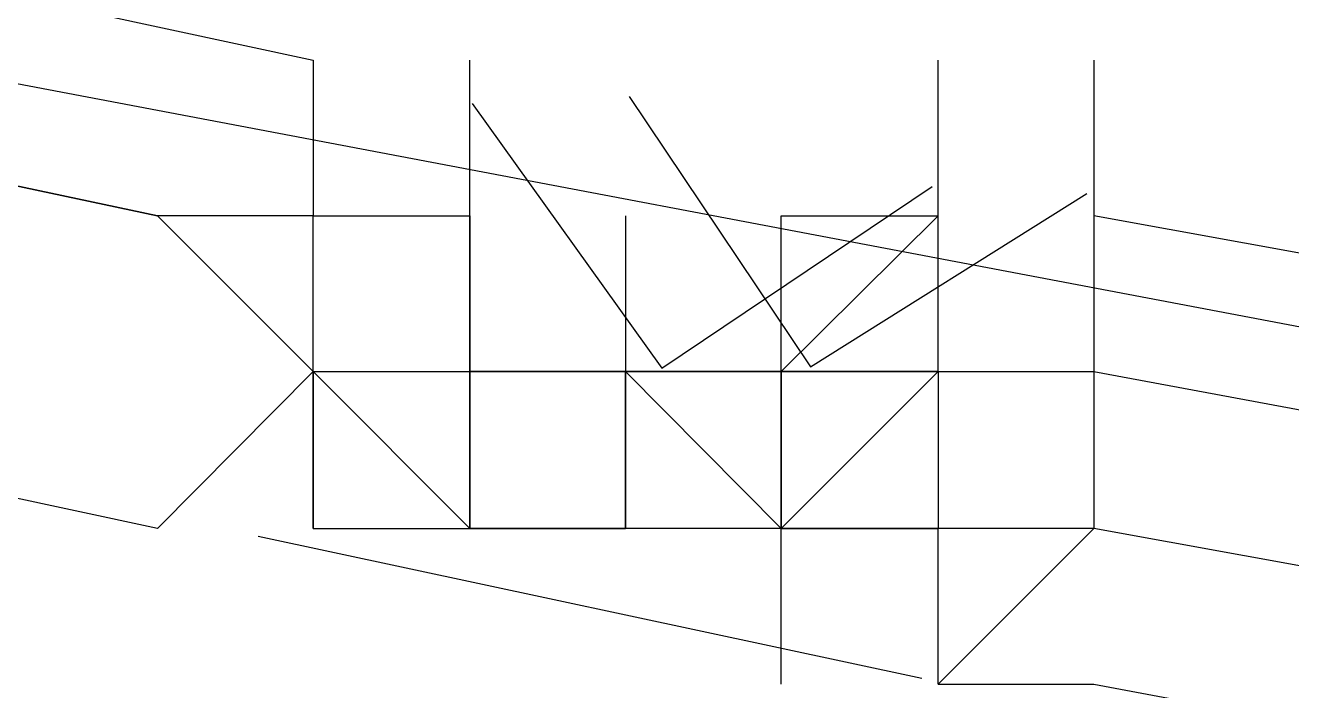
# Model space of a CAD drawing. Header units: feet. Extents: x -84 to 198, y -22 to 181.
# Drawn here: x 40.1087 to 40.2169, y 18.7105 to 18.7674 of the extents above; entities that cross this region are included whole.
import ezdxf

# ---------------------------------------------------------------- set-up
doc = ezdxf.new("R2010")
doc.units = ezdxf.units.FT
doc.layers.add('A-LINEA', color=7, linetype='CONTINUOUS')

msp = doc.modelspace()

# ---------------------------------------------------------------- linework, layer by layer
at = {"layer": 'A-LINEA'}
for p, q in [((40.1333, 18.7644), (40.1333, 18.7511)), ((40.1333, 18.7644), (40.1333, 18.7644)), ((40.1333, 18.7644), (40.1333, 18.7644)), ((40.1333, 18.7644), (40.1333, 18.7644)), ((40.1333, 18.7644), (40.1333, 18.7644)), ((40.1333, 18.7644), (40.1333, 18.7644)), ((40.1333, 18.7644), (40.1333, 18.7644)), ((40.1333, 18.7644), (40.1333, 18.7644)), ((40.1333, 18.7644), (40.1333, 18.7511)), ((40.1333, 18.7644), (40.1333, 18.7644)), ((40.1333, 18.7644), (40.1333, 18.7511)), ((40.1333, 18.7644), (40.1333, 18.7644)), ((40.1333, 18.7644), (40.1333, 18.7644)), ((40.1333, 18.7644), (40.1333, 18.7511)), ((40.1333, 18.7644), (40.1333, 18.7644)), ((40.1333, 18.7644), (40.1333, 18.7644)), ((40.1333, 18.7644), (40.1333, 18.7644)), ((40.1333, 18.7644), (40.1333, 18.7644)), ((40.1333, 18.7644), (40.1333, 18.7644)), ((40.1333, 18.7644), (40.1333, 18.7644)), ((40.1333, 18.7644), (40.1333, 18.7644)), ((40.1333, 18.7644), (40.1333, 18.7511)), ((40.1333, 18.7644), (40.1333, 18.7644)), ((40.1333, 18.7644), (40.1333, 18.7511)), ((40.1333, 18.7644), (40.1333, 18.7644)), ((40.1333, 18.7644), (40.1333, 18.7644)), ((40.1467, 18.7644), (40.1467, 18.7644)), ((40.1467, 18.7644), (40.1467, 18.7644)), ((40.1467, 18.7644), (40.1467, 18.7644)), ((40.1467, 18.7644), (40.1467, 18.7644)), ((40.1467, 18.7644), (40.1467, 18.7644)), ((40.1467, 18.7644), (40.1467, 18.7644)), ((40.1467, 18.7644), (40.1467, 18.7644)), ((40.1467, 18.7644), (40.1467, 18.7644)), ((40.1467, 18.7644), (40.1467, 18.7644)), ((40.1467, 18.7644), (40.1467, 18.7644)), ((40.1467, 18.7644), (40.1467, 18.7644)), ((40.1467, 18.7644), (40.1467, 18.7644)), ((40.1467, 18.7644), (40.1467, 18.7644)), ((40.1467, 18.7644), (40.1467, 18.7644)), ((40.1867, 18.7644), (40.1867, 18.7644)), ((40.1867, 18.7644), (40.1867, 18.7644)), ((40.1867, 18.7644), (40.1867, 18.7644)), ((40.1867, 18.7644), (40.1867, 18.7644)), ((40.1333, 18.7511), (40.1467, 18.7511)), ((40.1333, 18.7511), (40.1333, 18.7511)), ((40.1333, 18.7511), (40.1333, 18.7511)), ((40.1333, 18.7511), (40.1333, 18.7511)), ((40.1333, 18.7511), (40.1333, 18.7511)), ((40.1333, 18.7511), (40.1333, 18.7511)), ((40.1333, 18.7511), (40.1333, 18.7511)), ((40.1333, 18.7511), (40.1333, 18.7511)), ((40.1333, 18.7511), (40.1333, 18.7511)), ((40.1333, 18.7511), (40.1333, 18.7511)), ((40.1333, 18.7511), (40.1333, 18.7511)), ((40.1333, 18.7511), (40.1467, 18.7511)), ((40.1333, 18.7511), (40.1333, 18.7511)), ((40.1333, 18.7511), (40.1333, 18.7511)), ((40.1333, 18.7511), (40.1333, 18.7511)), ((40.1333, 18.7511), (40.1333, 18.7511)), ((40.1333, 18.7378), (40.1333, 18.7511)), ((40.1333, 18.7378), (40.1333, 18.7511)), ((40.1333, 18.7511), (40.1333, 18.7511)), ((40.1333, 18.7511), (40.1333, 18.7511)), ((40.1333, 18.7511), (40.1333, 18.7511)), ((40.1333, 18.7511), (40.1467, 18.7511)), ((40.1333, 18.7511), (40.1333, 18.7511)), ((40.1333, 18.7511), (40.1333, 18.7511)), ((40.1333, 18.7511), (40.1333, 18.7511)), ((40.1333, 18.7511), (40.1333, 18.7511)), ((40.1333, 18.7511), (40.1333, 18.7511)), ((40.1333, 18.7511), (40.1333, 18.7511)), ((40.1333, 18.7511), (40.1333, 18.7511)), ((40.1333, 18.7511), (40.1333, 18.7511)), ((40.1333, 18.7511), (40.1333, 18.7511)), ((40.1333, 18.7511), (40.1333, 18.7511)), ((40.1333, 18.7511), (40.1467, 18.7511)), ((40.1333, 18.7511), (40.1333, 18.7511)), ((40.1333, 18.7511), (40.1333, 18.7511)), ((40.1333, 18.7511), (40.1333, 18.7511)), ((40.1333, 18.7511), (40.1333, 18.7511)), ((40.1333, 18.7378), (40.1333, 18.7511)), ((40.1333, 18.7378), (40.1333, 18.7511)), ((40.1333, 18.7511), (40.1333, 18.7511)), ((40.1333, 18.7511), (40.1333, 18.7511)), ((40.1333, 18.7511), (40.1333, 18.7511)), ((40.1467, 18.7511), (40.1467, 18.7511)), ((40.1467, 18.7511), (40.1467, 18.7511)), ((40.1467, 18.7511), (40.1467, 18.7511)), ((40.1467, 18.7511), (40.1467, 18.7511)), ((40.1467, 18.7378), (40.1467, 18.7511)), ((40.1467, 18.7511), (40.1467, 18.7511)), ((40.1467, 18.7511), (40.1467, 18.7378)), ((40.1467, 18.7511), (40.1467, 18.7511)), ((40.1467, 18.7511), (40.1467, 18.7511)), ((40.1467, 18.7511), (40.1467, 18.7511)), ((40.1467, 18.7511), (40.1467, 18.7511)), ((40.1467, 18.7511), (40.1467, 18.7511)), ((40.1467, 18.7511), (40.1467, 18.7511)), ((40.1467, 18.7511), (40.1467, 18.7511)), ((40.1467, 18.7511), (40.1467, 18.7511)), ((40.1467, 18.7511), (40.1467, 18.7511)), ((40.1467, 18.7511), (40.1467, 18.7511)), ((40.1467, 18.7511), (40.1467, 18.7378)), ((40.1467, 18.7511), (40.1467, 18.7511)), ((40.1467, 18.7511), (40.1467, 18.7511)), ((40.1467, 18.7511), (40.1467, 18.7511)), ((40.1467, 18.7511), (40.1467, 18.7511)), ((40.1467, 18.7511), (40.1467, 18.7378)), ((40.1467, 18.7511), (40.1467, 18.7511)), ((40.1467, 18.7511), (40.1467, 18.7511)), ((40.1467, 18.7511), (40.1467, 18.7511)), ((40.1467, 18.7378), (40.1467, 18.7511)), ((40.1467, 18.7511), (40.1467, 18.7511)), ((40.1467, 18.7511), (40.1467, 18.7511)), ((40.1467, 18.7511), (40.1467, 18.7511)), ((40.1467, 18.7511), (40.1467, 18.7511)), ((40.1467, 18.7511), (40.1467, 18.7511)), ((40.1467, 18.7378), (40.1467, 18.7511)), ((40.1467, 18.7511), (40.1467, 18.7511)), ((40.1467, 18.7511), (40.1467, 18.7511)), ((40.1467, 18.7511), (40.1467, 18.7511)), ((40.1467, 18.7511), (40.1467, 18.7511)), ((40.1467, 18.7511), (40.1467, 18.7511)), ((40.1467, 18.7378), (40.1467, 18.7511)), ((40.1467, 18.7511), (40.1467, 18.7511)), ((40.1467, 18.7511), (40.1467, 18.7378)), ((40.1467, 18.7511), (40.1467, 18.7511)), ((40.1467, 18.7511), (40.1467, 18.7511)), ((40.1467, 18.7511), (40.1467, 18.7511)), ((40.1467, 18.7511), (40.1467, 18.7511)), ((40.1467, 18.7511), (40.1467, 18.7511)), ((40.1467, 18.7511), (40.1467, 18.7511)), ((40.1467, 18.7511), (40.1467, 18.7511)), ((40.1467, 18.7511), (40.1467, 18.7511)), ((40.1467, 18.7511), (40.1467, 18.7511)), ((40.1467, 18.7511), (40.1467, 18.7511)), ((40.1467, 18.7511), (40.1467, 18.7378)), ((40.1467, 18.7511), (40.1467, 18.7511)), ((40.1467, 18.7511), (40.1467, 18.7511)), ((40.1467, 18.7511), (40.1467, 18.7511)), ((40.1467, 18.7511), (40.1467, 18.7511)), ((40.1467, 18.7511), (40.1467, 18.7378)), ((40.1467, 18.7511), (40.1467, 18.7511)), ((40.1467, 18.7511), (40.1467, 18.7511)), ((40.1467, 18.7511), (40.1467, 18.7511)), ((40.1467, 18.7378), (40.1467, 18.7511)), ((40.1467, 18.7511), (40.1467, 18.7511)), ((40.1467, 18.7511), (40.1467, 18.7511)), ((40.1467, 18.7511), (40.1467, 18.7511)), ((40.1467, 18.7511), (40.1467, 18.7511)), ((40.1467, 18.7511), (40.1467, 18.7511)), ((40.1467, 18.7378), (40.1467, 18.7511)), ((40.1467, 18.7511), (40.1467, 18.7511)), ((40.16, 18.7511), (40.16, 18.7378)), ((40.16, 18.7511), (40.16, 18.7511)), ((40.16, 18.7511), (40.16, 18.7378)), ((40.16, 18.7511), (40.16, 18.7511)), ((40.1733, 18.7511), (40.1867, 18.7511)), ((40.1733, 18.7511), (40.1733, 18.7511)), ((40.1733, 18.7378), (40.1733, 18.7511)), ((40.1733, 18.7511), (40.1733, 18.7511)), ((40.1733, 18.7511), (40.1733, 18.7511)), ((40.1733, 18.7511), (40.1867, 18.7511)), ((40.1733, 18.7511), (40.1733, 18.7511)), ((40.1733, 18.7378), (40.1733, 18.7511)), ((40.1733, 18.7511), (40.1733, 18.7511)), ((40.1733, 18.7511), (40.1733, 18.7511)), ((40.1867, 18.7511), (40.1867, 18.7511)), ((40.1867, 18.7511), (40.1867, 18.7511)), ((40.1867, 18.7511), (40.1867, 18.7511)), ((40.1867, 18.7511), (40.1867, 18.7511)), ((40.1867, 18.7511), (40.1867, 18.7511)), ((40.1867, 18.7378), (40.1867, 18.7511)), ((40.1867, 18.7511), (40.1867, 18.7511)), ((40.1867, 18.7511), (40.1867, 18.7511)), ((40.1867, 18.7511), (40.1867, 18.7511)), ((40.1867, 18.7511), (40.1867, 18.7511)), ((40.1867, 18.7511), (40.1867, 18.7511)), ((40.1867, 18.7378), (40.1867, 18.7511)), ((40.2, 18.7511), (40.2, 18.7511)), ((40.2, 18.7511), (40.2, 18.7511)), ((40.2, 18.7511), (40.2, 18.7511)), ((40.2, 18.7511), (40.2, 18.7511)), ((40.2, 18.7511), (40.2, 18.7511)), ((40.2, 18.7511), (40.2, 18.7511)), ((40.2, 18.7511), (40.2, 18.7511)), ((40.2, 18.7511), (40.2, 18.7511)), ((40.2, 18.7511), (40.2, 18.7511)), ((40.2, 18.7511), (40.2, 18.7378)), ((40.2, 18.7511), (40.2, 18.7378)), ((40.2, 18.7511), (40.2, 18.7511)), ((40.2, 18.7511), (40.2, 18.7511)), ((40.2, 18.7511), (40.2, 18.7511)), ((40.2, 18.7511), (40.2, 18.7511)), ((40.2, 18.7511), (40.2, 18.7511)), ((40.2, 18.7511), (40.2, 18.7511)), ((40.2, 18.7511), (40.2, 18.7511)), ((40.2, 18.7511), (40.2, 18.7511)), ((40.2, 18.7511), (40.2, 18.7511)), ((40.2, 18.7511), (40.2, 18.7511)), ((40.2, 18.7511), (40.2, 18.7511)), ((40.2, 18.7511), (40.2, 18.7378)), ((40.2, 18.7511), (40.2, 18.7378)), ((40.2, 18.7511), (40.2, 18.7511)), ((40.2, 18.7511), (40.2, 18.7511)), ((40.1333, 18.7378), (40.1333, 18.7378)), ((40.1333, 18.7378), (40.1333, 18.7378)), ((40.1333, 18.7378), (40.1333, 18.7378)), ((40.1333, 18.7378), (40.1333, 18.7378)), ((40.1333, 18.7378), (40.1333, 18.7378)), ((40.1333, 18.7378), (40.1333, 18.7378)), ((40.1333, 18.7378), (40.1333, 18.7378)), ((40.1333, 18.7378), (40.1467, 18.7378)), ((40.1333, 18.7378), (40.1333, 18.7378)), ((40.1333, 18.7378), (40.1333, 18.7378)), ((40.1333, 18.7378), (40.1333, 18.7378)), ((40.1333, 18.7378), (40.1333, 18.7378)), ((40.1333, 18.7378), (40.1467, 18.7378)), ((40.1333, 18.7378), (40.1333, 18.7378)), ((40.1333, 18.7378), (40.1333, 18.7244)), ((40.1333, 18.7378), (40.1467, 18.7378)), ((40.1333, 18.7378), (40.1333, 18.7378)), ((40.1333, 18.7378), (40.1333, 18.7244)), ((40.1333, 18.7378), (40.1333, 18.7378)), ((40.1333, 18.7378), (40.1333, 18.7378)), ((40.1333, 18.7378), (40.1333, 18.7378)), ((40.1333, 18.7244), (40.1333, 18.7378)), ((40.1333, 18.7378), (40.1333, 18.7378)), ((40.1333, 18.7378), (40.1333, 18.7378)), ((40.1333, 18.7378), (40.1333, 18.7378)), ((40.1333, 18.7244), (40.1333, 18.7378)), ((40.1467, 18.7244), (40.1333, 18.7378)), ((40.1333, 18.7378), (40.1333, 18.7378)), ((40.1333, 18.7378), (40.1333, 18.7378)), ((40.1333, 18.7378), (40.1333, 18.7378)), ((40.1333, 18.7378), (40.1333, 18.7378)), ((40.1333, 18.7378), (40.1333, 18.7378)), ((40.1333, 18.7378), (40.1333, 18.7378)), ((40.1333, 18.7378), (40.1333, 18.7378)), ((40.1333, 18.7378), (40.1333, 18.7378)), ((40.1333, 18.7378), (40.1333, 18.7378)), ((40.1333, 18.7378), (40.1333, 18.7378)), ((40.1333, 18.7378), (40.1333, 18.7378)), ((40.1333, 18.7378), (40.1333, 18.7378)), ((40.1333, 18.7378), (40.1333, 18.7378)), ((40.1333, 18.7378), (40.1333, 18.7378)), ((40.1333, 18.7378), (40.1333, 18.7378)), ((40.1333, 18.7378), (40.1467, 18.7378)), ((40.1333, 18.7378), (40.1333, 18.7378)), ((40.1333, 18.7378), (40.1333, 18.7378)), ((40.1333, 18.7378), (40.1333, 18.7378)), ((40.1333, 18.7378), (40.1333, 18.7378)), ((40.1333, 18.7378), (40.1467, 18.7378)), ((40.1333, 18.7378), (40.1333, 18.7378)), ((40.1333, 18.7378), (40.1333, 18.7244)), ((40.1333, 18.7378), (40.1467, 18.7378)), ((40.1333, 18.7378), (40.1333, 18.7378)), ((40.1333, 18.7378), (40.1333, 18.7244)), ((40.1333, 18.7378), (40.1333, 18.7378)), ((40.1333, 18.7378), (40.1333, 18.7378)), ((40.1333, 18.7378), (40.1333, 18.7378)), ((40.1333, 18.7244), (40.1333, 18.7378)), ((40.1333, 18.7378), (40.1333, 18.7378)), ((40.1333, 18.7378), (40.1333, 18.7378)), ((40.1333, 18.7378), (40.1333, 18.7378)), ((40.1333, 18.7244), (40.1333, 18.7378)), ((40.1467, 18.7244), (40.1333, 18.7378)), ((40.1333, 18.7378), (40.1333, 18.7378)), ((40.1333, 18.7378), (40.1333, 18.7378)), ((40.1333, 18.7378), (40.1333, 18.7378)), ((40.1333, 18.7378), (40.1333, 18.7378)), ((40.1333, 18.7378), (40.1333, 18.7378)), ((40.1333, 18.7378), (40.1333, 18.7378)), ((40.1333, 18.7378), (40.1333, 18.7378)), ((40.1333, 18.7378), (40.1333, 18.7378)), ((40.1467, 18.7378), (40.1467, 18.7244)), ((40.1467, 18.7378), (40.1467, 18.7378)), ((40.1467, 18.7378), (40.16, 18.7378)), ((40.1467, 18.7378), (40.1467, 18.7378)), ((40.1467, 18.7378), (40.16, 18.7378)), ((40.1467, 18.7378), (40.1467, 18.7378)), ((40.1467, 18.7378), (40.1467, 18.7378)), ((40.1467, 18.7378), (40.1467, 18.7378)), ((40.1467, 18.7378), (40.1467, 18.7244)), ((40.1467, 18.7378), (40.1467, 18.7378)), ((40.1467, 18.7378), (40.1467, 18.7378)), ((40.1467, 18.7378), (40.1467, 18.7378)), ((40.1467, 18.7378), (40.1467, 18.7378)), ((40.1467, 18.7378), (40.1467, 18.7378)), ((40.1467, 18.7378), (40.1467, 18.7378)), ((40.1467, 18.7378), (40.1467, 18.7378)), ((40.1467, 18.7378), (40.1467, 18.7378)), ((40.1467, 18.7244), (40.1467, 18.7378)), ((40.1467, 18.7378), (40.1467, 18.7378)), ((40.1467, 18.7378), (40.1467, 18.7378)), ((40.1467, 18.7378), (40.1467, 18.7378)), ((40.1467, 18.7378), (40.1467, 18.7378)), ((40.1467, 18.7378), (40.1467, 18.7378)), ((40.1467, 18.7378), (40.1467, 18.7378)), ((40.1467, 18.7378), (40.1467, 18.7378)), ((40.1467, 18.7378), (40.1467, 18.7378)), ((40.1467, 18.7378), (40.1467, 18.7378)), ((40.1467, 18.7378), (40.1467, 18.7378)), ((40.1467, 18.7378), (40.1467, 18.7378)), ((40.1467, 18.7378), (40.1467, 18.7378)), ((40.1467, 18.7378), (40.1467, 18.7378)), ((40.1467, 18.7378), (40.1467, 18.7378)), ((40.1467, 18.7378), (40.1467, 18.7378)), ((40.1467, 18.7378), (40.1467, 18.7378)), ((40.1467, 18.7378), (40.1467, 18.7378)), ((40.1467, 18.7378), (40.1467, 18.7378)), ((40.1467, 18.7378), (40.1467, 18.7378)), ((40.1467, 18.7378), (40.1467, 18.7378)), ((40.1467, 18.7378), (40.1467, 18.7378)), ((40.1467, 18.7378), (40.1467, 18.7378)), ((40.1467, 18.7378), (40.1467, 18.7378)), ((40.1467, 18.7378), (40.1467, 18.7378)), ((40.16, 18.7378), (40.1467, 18.7378)), ((40.1467, 18.7378), (40.1467, 18.7378)), ((40.1467, 18.7378), (40.16, 18.7378)), ((40.1467, 18.7244), (40.1467, 18.7378)), ((40.1467, 18.7378), (40.16, 18.7378)), ((40.1467, 18.7378), (40.1467, 18.7244)), ((40.1467, 18.7378), (40.1467, 18.7378)), ((40.1467, 18.7378), (40.16, 18.7378)), ((40.1467, 18.7378), (40.1467, 18.7378)), ((40.1467, 18.7378), (40.16, 18.7378)), ((40.1467, 18.7378), (40.1467, 18.7378)), ((40.1467, 18.7378), (40.1467, 18.7378)), ((40.1467, 18.7378), (40.1467, 18.7378)), ((40.1467, 18.7378), (40.1467, 18.7244)), ((40.1467, 18.7378), (40.1467, 18.7378)), ((40.1467, 18.7378), (40.1467, 18.7378)), ((40.1467, 18.7378), (40.1467, 18.7378)), ((40.1467, 18.7378), (40.1467, 18.7378)), ((40.1467, 18.7378), (40.1467, 18.7378)), ((40.1467, 18.7378), (40.1467, 18.7378)), ((40.1467, 18.7378), (40.1467, 18.7378)), ((40.1467, 18.7378), (40.1467, 18.7378)), ((40.1467, 18.7244), (40.1467, 18.7378)), ((40.1467, 18.7378), (40.1467, 18.7378)), ((40.1467, 18.7378), (40.1467, 18.7378)), ((40.1467, 18.7378), (40.1467, 18.7378)), ((40.1467, 18.7378), (40.1467, 18.7378)), ((40.1467, 18.7378), (40.1467, 18.7378)), ((40.1467, 18.7378), (40.1467, 18.7378)), ((40.1467, 18.7378), (40.1467, 18.7378)), ((40.1467, 18.7378), (40.1467, 18.7378)), ((40.1467, 18.7378), (40.1467, 18.7378)), ((40.1467, 18.7378), (40.1467, 18.7378)), ((40.1467, 18.7378), (40.1467, 18.7378)), ((40.1467, 18.7378), (40.1467, 18.7378)), ((40.1467, 18.7378), (40.1467, 18.7378)), ((40.1467, 18.7378), (40.1467, 18.7378)), ((40.1467, 18.7378), (40.1467, 18.7378)), ((40.1467, 18.7378), (40.1467, 18.7378)), ((40.1467, 18.7378), (40.1467, 18.7378)), ((40.1467, 18.7378), (40.1467, 18.7378)), ((40.1467, 18.7378), (40.1467, 18.7378)), ((40.1467, 18.7378), (40.1467, 18.7378)), ((40.1467, 18.7378), (40.1467, 18.7378)), ((40.1467, 18.7378), (40.1467, 18.7378)), ((40.1467, 18.7378), (40.1467, 18.7378)), ((40.1467, 18.7378), (40.1467, 18.7378)), ((40.16, 18.7378), (40.1467, 18.7378)), ((40.1467, 18.7378), (40.1467, 18.7378)), ((40.1467, 18.7378), (40.16, 18.7378)), ((40.1467, 18.7244), (40.1467, 18.7378)), ((40.1467, 18.7378), (40.16, 18.7378)), ((40.16, 18.7378), (40.16, 18.7378)), ((40.16, 18.7378), (40.16, 18.7378)), ((40.16, 18.7378), (40.1733, 18.7244)), ((40.16, 18.7378), (40.16, 18.7378)), ((40.16, 18.7378), (40.16, 18.7378)), ((40.16, 18.7378), (40.16, 18.7378)), ((40.16, 18.7378), (40.16, 18.7378)), ((40.16, 18.7378), (40.16, 18.7378)), ((40.16, 18.7378), (40.1733, 18.7378)), ((40.16, 18.7378), (40.16, 18.7378)), ((40.16, 18.7378), (40.16, 18.7378)), ((40.16, 18.7378), (40.16, 18.7378)), ((40.16, 18.7378), (40.16, 18.7378)), ((40.16, 18.7378), (40.16, 18.7244)), ((40.16, 18.7378), (40.16, 18.7378)), ((40.16, 18.7378), (40.16, 18.7378)), ((40.16, 18.7378), (40.16, 18.7378)), ((40.16, 18.7378), (40.16, 18.7378)), ((40.16, 18.7378), (40.16, 18.7244)), ((40.16, 18.7378), (40.16, 18.7378)), ((40.16, 18.7378), (40.16, 18.7378)), ((40.16, 18.7378), (40.16, 18.7378)), ((40.16, 18.7378), (40.1733, 18.7378)), ((40.16, 18.7378), (40.16, 18.7378)), ((40.16, 18.7378), (40.16, 18.7378)), ((40.16, 18.7378), (40.16, 18.7378)), ((40.16, 18.7244), (40.16, 18.7378)), ((40.1733, 18.7378), (40.16, 18.7378)), ((40.1733, 18.7378), (40.16, 18.7378)), ((40.1733, 18.7378), (40.16, 18.7378)), ((40.1733, 18.7378), (40.16, 18.7378)), ((40.16, 18.7378), (40.16, 18.7378)), ((40.16, 18.7378), (40.16, 18.7378)), ((40.16, 18.7378), (40.16, 18.7378)), ((40.16, 18.7378), (40.16, 18.7378)), ((40.16, 18.7378), (40.16, 18.7378)), ((40.16, 18.7378), (40.16, 18.7378)), ((40.16, 18.7378), (40.16, 18.7378)), ((40.16, 18.7378), (40.16, 18.7378)), ((40.16, 18.7378), (40.16, 18.7378)), ((40.16, 18.7378), (40.16, 18.7378)), ((40.16, 18.7378), (40.16, 18.7378)), ((40.16, 18.7378), (40.16, 18.7378)), ((40.16, 18.7378), (40.16, 18.7378)), ((40.16, 18.7378), (40.16, 18.7378)), ((40.16, 18.7378), (40.16, 18.7378)), ((40.16, 18.7378), (40.16, 18.7378)), ((40.16, 18.7378), (40.16, 18.7378)), ((40.16, 18.7378), (40.16, 18.7378)), ((40.16, 18.7378), (40.16, 18.7378)), ((40.16, 18.7378), (40.16, 18.7378)), ((40.16, 18.7378), (40.16, 18.7378)), ((40.1733, 18.7378), (40.16, 18.7378)), ((40.16, 18.7378), (40.16, 18.7378)), ((40.16, 18.7378), (40.16, 18.7378)), ((40.16, 18.7378), (40.16, 18.7378)), ((40.16, 18.7378), (40.16, 18.7378)), ((40.16, 18.7378), (40.16, 18.7378)), ((40.16, 18.7244), (40.16, 18.7378)), ((40.16, 18.7378), (40.16, 18.7378)), ((40.16, 18.7378), (40.16, 18.7378)), ((40.16, 18.7378), (40.16, 18.7378)), ((40.16, 18.7378), (40.16, 18.7378)), ((40.16, 18.7378), (40.16, 18.7378)), ((40.16, 18.7378), (40.16, 18.7378)), ((40.16, 18.7378), (40.16, 18.7378)), ((40.16, 18.7378), (40.16, 18.7378)), ((40.16, 18.7378), (40.1733, 18.7244)), ((40.16, 18.7378), (40.16, 18.7378)), ((40.16, 18.7378), (40.16, 18.7378)), ((40.16, 18.7378), (40.16, 18.7378)), ((40.16, 18.7378), (40.16, 18.7378)), ((40.16, 18.7378), (40.16, 18.7378)), ((40.16, 18.7378), (40.1733, 18.7378)), ((40.16, 18.7378), (40.16, 18.7378)), ((40.16, 18.7378), (40.16, 18.7378)), ((40.16, 18.7378), (40.16, 18.7378)), ((40.16, 18.7378), (40.16, 18.7378)), ((40.16, 18.7378), (40.16, 18.7244)), ((40.16, 18.7378), (40.16, 18.7378)), ((40.16, 18.7378), (40.16, 18.7378)), ((40.16, 18.7378), (40.16, 18.7378)), ((40.16, 18.7378), (40.16, 18.7378)), ((40.16, 18.7378), (40.16, 18.7244)), ((40.16, 18.7378), (40.16, 18.7378)), ((40.16, 18.7378), (40.16, 18.7378)), ((40.16, 18.7378), (40.16, 18.7378)), ((40.16, 18.7378), (40.1733, 18.7378)), ((40.16, 18.7378), (40.16, 18.7378)), ((40.16, 18.7378), (40.16, 18.7378)), ((40.16, 18.7378), (40.16, 18.7378)), ((40.16, 18.7244), (40.16, 18.7378)), ((40.1733, 18.7378), (40.16, 18.7378)), ((40.1733, 18.7378), (40.16, 18.7378)), ((40.1733, 18.7378), (40.16, 18.7378)), ((40.1733, 18.7378), (40.16, 18.7378)), ((40.16, 18.7378), (40.16, 18.7378)), ((40.16, 18.7378), (40.16, 18.7378)), ((40.16, 18.7378), (40.16, 18.7378)), ((40.16, 18.7378), (40.16, 18.7378)), ((40.16, 18.7378), (40.16, 18.7378)), ((40.16, 18.7378), (40.16, 18.7378)), ((40.16, 18.7378), (40.16, 18.7378)), ((40.16, 18.7378), (40.16, 18.7378)), ((40.16, 18.7378), (40.16, 18.7378)), ((40.16, 18.7378), (40.16, 18.7378)), ((40.16, 18.7378), (40.16, 18.7378)), ((40.16, 18.7378), (40.16, 18.7378)), ((40.16, 18.7378), (40.16, 18.7378)), ((40.16, 18.7378), (40.16, 18.7378)), ((40.16, 18.7378), (40.16, 18.7378)), ((40.16, 18.7378), (40.16, 18.7378)), ((40.16, 18.7378), (40.16, 18.7378)), ((40.16, 18.7378), (40.16, 18.7378)), ((40.16, 18.7378), (40.16, 18.7378)), ((40.16, 18.7378), (40.16, 18.7378)), ((40.16, 18.7378), (40.16, 18.7378)), ((40.1733, 18.7378), (40.16, 18.7378)), ((40.16, 18.7378), (40.16, 18.7378)), ((40.16, 18.7378), (40.16, 18.7378)), ((40.16, 18.7378), (40.16, 18.7378)), ((40.16, 18.7378), (40.16, 18.7378)), ((40.16, 18.7378), (40.16, 18.7378)), ((40.16, 18.7244), (40.16, 18.7378)), ((40.16, 18.7378), (40.16, 18.7378)), ((40.16, 18.7378), (40.16, 18.7378)), ((40.16, 18.7378), (40.16, 18.7378)), ((40.16, 18.7378), (40.16, 18.7378)), ((40.16, 18.7378), (40.16, 18.7378)), ((40.16, 18.7378), (40.16, 18.7378)), ((40.1733, 18.7378), (40.1733, 18.7378)), ((40.1733, 18.7378), (40.1733, 18.7378)), ((40.1733, 18.7378), (40.1733, 18.7378)), ((40.1867, 18.7378), (40.1733, 18.7378)), ((40.1733, 18.7378), (40.1733, 18.7378)), ((40.1733, 18.7378), (40.1733, 18.7378)), ((40.1733, 18.7378), (40.1733, 18.7378)), ((40.1733, 18.7378), (40.1733, 18.7378)), ((40.1733, 18.7378), (40.1733, 18.7378)), ((40.1733, 18.7378), (40.1867, 18.7378)), ((40.1733, 18.7378), (40.1733, 18.7378)), ((40.1733, 18.7378), (40.1733, 18.7378)), ((40.1733, 18.7378), (40.1733, 18.7378)), ((40.1733, 18.7378), (40.1733, 18.7378)), ((40.1733, 18.7378), (40.1733, 18.7378)), ((40.1733, 18.7378), (40.1733, 18.7244)), ((40.1733, 18.7378), (40.1733, 18.7378)), ((40.1733, 18.7378), (40.1733, 18.7378)), ((40.1733, 18.7378), (40.1733, 18.7378)), ((40.1867, 18.7378), (40.1733, 18.7378)), ((40.1733, 18.7378), (40.1733, 18.7378)), ((40.1733, 18.7378), (40.1733, 18.7378)), ((40.1733, 18.7378), (40.1733, 18.7378)), ((40.1733, 18.7378), (40.1733, 18.7378)), ((40.1733, 18.7378), (40.1733, 18.7378)), ((40.1733, 18.7378), (40.1733, 18.7378)), ((40.1733, 18.7378), (40.1733, 18.7378)), ((40.1733, 18.7378), (40.1733, 18.7378)), ((40.1733, 18.7378), (40.1733, 18.7378)), ((40.1733, 18.7378), (40.1733, 18.7378)), ((40.1733, 18.7378), (40.1733, 18.7378)), ((40.1733, 18.7378), (40.1733, 18.7378)), ((40.1733, 18.7378), (40.1733, 18.7378)), ((40.1733, 18.7378), (40.1733, 18.7378)), ((40.1733, 18.7378), (40.1733, 18.7378)), ((40.1733, 18.7378), (40.1733, 18.7378)), ((40.1733, 18.7378), (40.1733, 18.7378)), ((40.1733, 18.7244), (40.1733, 18.7378)), ((40.1733, 18.7378), (40.1733, 18.7378)), ((40.1733, 18.7378), (40.1733, 18.7378)), ((40.1733, 18.7378), (40.1733, 18.7378)), ((40.1733, 18.7378), (40.1733, 18.7378)), ((40.1733, 18.7378), (40.1733, 18.7378)), ((40.1733, 18.7378), (40.1733, 18.7378)), ((40.1733, 18.7378), (40.1733, 18.7378)), ((40.1733, 18.7378), (40.1733, 18.7378)), ((40.1733, 18.7378), (40.1733, 18.7378)), ((40.1867, 18.7378), (40.1733, 18.7378)), ((40.1733, 18.7378), (40.1733, 18.7378)), ((40.1733, 18.7378), (40.1733, 18.7378)), ((40.1733, 18.7378), (40.1733, 18.7378)), ((40.1733, 18.7378), (40.1733, 18.7378)), ((40.1733, 18.7378), (40.1733, 18.7378)), ((40.1733, 18.7378), (40.1867, 18.7378)), ((40.1733, 18.7378), (40.1733, 18.7378)), ((40.1733, 18.7378), (40.1733, 18.7378)), ((40.1733, 18.7378), (40.1733, 18.7378)), ((40.1733, 18.7378), (40.1733, 18.7378)), ((40.1733, 18.7378), (40.1733, 18.7378)), ((40.1733, 18.7378), (40.1733, 18.7244)), ((40.1733, 18.7378), (40.1733, 18.7378)), ((40.1733, 18.7378), (40.1733, 18.7378)), ((40.1733, 18.7378), (40.1733, 18.7378)), ((40.1867, 18.7378), (40.1733, 18.7378)), ((40.1733, 18.7378), (40.1733, 18.7378)), ((40.1733, 18.7378), (40.1733, 18.7378)), ((40.1733, 18.7378), (40.1733, 18.7378)), ((40.1733, 18.7378), (40.1733, 18.7378)), ((40.1733, 18.7378), (40.1733, 18.7378)), ((40.1733, 18.7378), (40.1733, 18.7378)), ((40.1733, 18.7378), (40.1733, 18.7378)), ((40.1733, 18.7378), (40.1733, 18.7378)), ((40.1733, 18.7378), (40.1733, 18.7378)), ((40.1733, 18.7378), (40.1733, 18.7378)), ((40.1733, 18.7378), (40.1733, 18.7378)), ((40.1733, 18.7378), (40.1733, 18.7378)), ((40.1733, 18.7378), (40.1733, 18.7378)), ((40.1733, 18.7378), (40.1733, 18.7378)), ((40.1733, 18.7378), (40.1733, 18.7378)), ((40.1733, 18.7378), (40.1733, 18.7378)), ((40.1733, 18.7378), (40.1733, 18.7378)), ((40.1733, 18.7244), (40.1733, 18.7378)), ((40.1733, 18.7378), (40.1733, 18.7378)), ((40.1733, 18.7378), (40.1733, 18.7378)), ((40.1733, 18.7378), (40.1733, 18.7378)), ((40.1733, 18.7378), (40.1733, 18.7378)), ((40.1733, 18.7378), (40.1733, 18.7378)), ((40.1733, 18.7378), (40.1733, 18.7378)), ((40.1867, 18.7378), (40.1867, 18.7378)), ((40.1867, 18.7378), (40.1867, 18.7378)), ((40.1867, 18.7378), (40.1867, 18.7378)), ((40.1867, 18.7378), (40.1867, 18.7378)), ((40.1867, 18.7378), (40.1867, 18.7244)), ((40.1867, 18.7378), (40.1867, 18.7378)), ((40.1867, 18.7378), (40.1867, 18.7378)), ((40.1867, 18.7378), (40.1867, 18.7378)), ((40.1867, 18.7378), (40.1867, 18.7378)), ((40.1867, 18.7378), (40.1867, 18.7378)), ((40.1867, 18.7378), (40.1867, 18.7378)), ((40.1867, 18.7378), (40.1867, 18.7378)), ((40.1867, 18.7378), (40.1867, 18.7378)), ((40.1867, 18.7378), (40.1867, 18.7244)), ((40.1867, 18.7378), (40.1867, 18.7378)), ((40.1867, 18.7378), (40.1867, 18.7378)), ((40.1867, 18.7378), (40.1867, 18.7378)), ((40.1867, 18.7378), (40.1867, 18.7378)), ((40.1867, 18.7378), (40.1867, 18.7378)), ((40.1867, 18.7378), (40.1867, 18.7378)), ((40.1867, 18.7378), (40.1867, 18.7378)), ((40.1867, 18.7378), (40.1867, 18.7378)), ((40.1867, 18.7378), (40.1867, 18.7378)), ((40.1867, 18.7378), (40.2, 18.7378)), ((40.1867, 18.7378), (40.1867, 18.7378)), ((40.1867, 18.7378), (40.1867, 18.7378)), ((40.1867, 18.7378), (40.1867, 18.7378)), ((40.1867, 18.7378), (40.1867, 18.7378)), ((40.1867, 18.7378), (40.1867, 18.7378)), ((40.1867, 18.7378), (40.1867, 18.7378)), ((40.1867, 18.7378), (40.1867, 18.7378)), ((40.1867, 18.7378), (40.1867, 18.7378)), ((40.1867, 18.7378), (40.1867, 18.7378)), ((40.1867, 18.7378), (40.1867, 18.7378)), ((40.1867, 18.7378), (40.1867, 18.7378)), ((40.1867, 18.7378), (40.1867, 18.7378)), ((40.1867, 18.7378), (40.1867, 18.7378)), ((40.1867, 18.7378), (40.1867, 18.7244)), ((40.1867, 18.7378), (40.1867, 18.7378)), ((40.1867, 18.7378), (40.1867, 18.7378)), ((40.1867, 18.7378), (40.1867, 18.7378)), ((40.1867, 18.7378), (40.1867, 18.7378)), ((40.1867, 18.7378), (40.1867, 18.7378)), ((40.1867, 18.7378), (40.1867, 18.7378)), ((40.1867, 18.7378), (40.1867, 18.7378)), ((40.1867, 18.7378), (40.1867, 18.7378)), ((40.1867, 18.7378), (40.1867, 18.7244)), ((40.1867, 18.7378), (40.1867, 18.7378)), ((40.1867, 18.7378), (40.1867, 18.7378)), ((40.1867, 18.7378), (40.1867, 18.7378)), ((40.1867, 18.7378), (40.1867, 18.7378)), ((40.1867, 18.7378), (40.1867, 18.7378)), ((40.1867, 18.7378), (40.1867, 18.7378)), ((40.1867, 18.7378), (40.1867, 18.7378)), ((40.1867, 18.7378), (40.1867, 18.7378)), ((40.1867, 18.7378), (40.1867, 18.7378)), ((40.1867, 18.7378), (40.2, 18.7378)), ((40.1867, 18.7378), (40.1867, 18.7378)), ((40.1867, 18.7378), (40.1867, 18.7378)), ((40.1867, 18.7378), (40.1867, 18.7378)), ((40.1867, 18.7378), (40.1867, 18.7378)), ((40.1867, 18.7378), (40.1867, 18.7378)), ((40.1867, 18.7378), (40.1867, 18.7378)), ((40.1867, 18.7378), (40.1867, 18.7378)), ((40.1867, 18.7378), (40.1867, 18.7378)), ((40.1867, 18.7378), (40.1867, 18.7378)), ((40.2, 18.7378), (40.2, 18.7378)), ((40.2, 18.7378), (40.2, 18.7378)), ((40.2, 18.7378), (40.2, 18.7378)), ((40.2, 18.7378), (40.2, 18.7378)), ((40.2, 18.7378), (40.2, 18.7378)), ((40.2, 18.7378), (40.2, 18.7378)), ((40.2, 18.7378), (40.2, 18.7378)), ((40.2, 18.7378), (40.2, 18.7378)), ((40.2, 18.7378), (40.2, 18.7378)), ((40.2, 18.7378), (40.2, 18.7378)), ((40.2, 18.7378), (40.2, 18.7378)), ((40.2, 18.7378), (40.2, 18.7378)), ((40.2, 18.7378), (40.2, 18.7378)), ((40.2, 18.7378), (40.2, 18.7378)), ((40.2, 18.7378), (40.2, 18.7378)), ((40.2, 18.7378), (40.2, 18.7378)), ((40.2, 18.7378), (40.2, 18.7378)), ((40.2, 18.7378), (40.2, 18.7378)), ((40.2, 18.7378), (40.2, 18.7378)), ((40.2, 18.7378), (40.2, 18.7378)), ((40.12, 18.7244), (40.12, 18.7244)), ((40.12, 18.7244), (40.12, 18.7244)), ((40.1853, 18.7116), (40.1286, 18.7237)), ((40.1853, 18.7116), (40.1286, 18.7237)), ((40.1333, 18.7244), (40.1333, 18.7244)), ((40.1333, 18.7244), (40.1333, 18.7244)), ((40.1333, 18.7244), (40.1333, 18.7244)), ((40.1333, 18.7244), (40.1333, 18.7244)), ((40.1333, 18.7244), (40.1333, 18.7244)), ((40.1333, 18.7244), (40.1333, 18.7244)), ((40.1333, 18.7244), (40.1333, 18.7244)), ((40.1333, 18.7244), (40.1333, 18.7244)), ((40.1333, 18.7244), (40.1467, 18.7244)), ((40.1333, 18.7244), (40.1333, 18.7244)), ((40.1333, 18.7244), (40.1333, 18.7244)), ((40.1333, 18.7244), (40.1333, 18.7244)), ((40.1333, 18.7244), (40.1333, 18.7244)), ((40.1333, 18.7244), (40.1333, 18.7244)), ((40.1333, 18.7244), (40.1333, 18.7244)), ((40.1333, 18.7244), (40.1333, 18.7244)), ((40.1333, 18.7244), (40.1333, 18.7244)), ((40.1333, 18.7244), (40.1467, 18.7244)), ((40.1333, 18.7244), (40.1333, 18.7244)), ((40.1333, 18.7244), (40.1333, 18.7244)), ((40.1333, 18.7244), (40.1333, 18.7244)), ((40.1333, 18.7244), (40.1333, 18.7244)), ((40.1333, 18.7244), (40.1333, 18.7244)), ((40.1333, 18.7244), (40.1333, 18.7244)), ((40.1333, 18.7244), (40.1333, 18.7244)), ((40.1333, 18.7244), (40.1333, 18.7244)), ((40.1333, 18.7244), (40.1467, 18.7244)), ((40.1333, 18.7244), (40.1333, 18.7244)), ((40.1333, 18.7244), (40.1333, 18.7244)), ((40.1333, 18.7244), (40.1333, 18.7244)), ((40.1333, 18.7244), (40.1333, 18.7244)), ((40.1333, 18.7244), (40.1333, 18.7244)), ((40.1333, 18.7244), (40.1333, 18.7244)), ((40.1333, 18.7244), (40.1333, 18.7244)), ((40.1333, 18.7244), (40.1333, 18.7244)), ((40.1333, 18.7244), (40.1467, 18.7244)), ((40.1467, 18.7244), (40.1467, 18.7244)), ((40.1467, 18.7244), (40.1467, 18.7244)), ((40.1467, 18.7244), (40.1467, 18.7244)), ((40.1467, 18.7244), (40.1467, 18.7244)), ((40.1467, 18.7244), (40.1467, 18.7244)), ((40.1467, 18.7244), (40.16, 18.7244)), ((40.1467, 18.7244), (40.1467, 18.7244)), ((40.1467, 18.7244), (40.16, 18.7244)), ((40.1467, 18.7244), (40.1467, 18.7244)), ((40.1467, 18.7244), (40.1467, 18.7244)), ((40.1467, 18.7244), (40.1467, 18.7244)), ((40.1467, 18.7244), (40.1467, 18.7244)), ((40.1467, 18.7244), (40.1467, 18.7244)), ((40.1467, 18.7244), (40.1467, 18.7244)), ((40.1467, 18.7244), (40.1467, 18.7244)), ((40.1467, 18.7244), (40.1467, 18.7244)), ((40.1467, 18.7244), (40.1467, 18.7244)), ((40.16, 18.7244), (40.1467, 18.7244)), ((40.1467, 18.7244), (40.1467, 18.7244)), ((40.1467, 18.7244), (40.1467, 18.7244)), ((40.16, 18.7244), (40.1467, 18.7244)), ((40.1467, 18.7244), (40.1467, 18.7244)), ((40.1467, 18.7244), (40.1467, 18.7244)), ((40.1467, 18.7244), (40.1467, 18.7244)), ((40.16, 18.7244), (40.1467, 18.7244)), ((40.1467, 18.7244), (40.1467, 18.7244)), ((40.1467, 18.7244), (40.1467, 18.7244)), ((40.1467, 18.7244), (40.1467, 18.7244)), ((40.1467, 18.7244), (40.1467, 18.7244)), ((40.1467, 18.7244), (40.1467, 18.7244)), ((40.1467, 18.7244), (40.1467, 18.7244)), ((40.1467, 18.7244), (40.1467, 18.7244)), ((40.1467, 18.7244), (40.1467, 18.7244)), ((40.1467, 18.7244), (40.1467, 18.7244)), ((40.1467, 18.7244), (40.1467, 18.7244)), ((40.1467, 18.7244), (40.1467, 18.7244)), ((40.1467, 18.7244), (40.1467, 18.7244)), ((40.1467, 18.7244), (40.1467, 18.7244)), ((40.1467, 18.7244), (40.1467, 18.7244)), ((40.1467, 18.7244), (40.1467, 18.7244)), ((40.1467, 18.7244), (40.1467, 18.7244)), ((40.1467, 18.7244), (40.1467, 18.7244)), ((40.1467, 18.7244), (40.1467, 18.7244)), ((40.1467, 18.7244), (40.1467, 18.7244)), ((40.1467, 18.7244), (40.1467, 18.7244)), ((40.1467, 18.7244), (40.1467, 18.7244)), ((40.1467, 18.7244), (40.1467, 18.7244)), ((40.1467, 18.7244), (40.16, 18.7244)), ((40.1467, 18.7244), (40.1467, 18.7244)), ((40.1467, 18.7244), (40.16, 18.7244)), ((40.1467, 18.7244), (40.1467, 18.7244)), ((40.1467, 18.7244), (40.1467, 18.7244)), ((40.1467, 18.7244), (40.1467, 18.7244)), ((40.1467, 18.7244), (40.1467, 18.7244)), ((40.1467, 18.7244), (40.1467, 18.7244)), ((40.1467, 18.7244), (40.1467, 18.7244)), ((40.1467, 18.7244), (40.1467, 18.7244)), ((40.1467, 18.7244), (40.1467, 18.7244)), ((40.1467, 18.7244), (40.1467, 18.7244)), ((40.16, 18.7244), (40.1467, 18.7244)), ((40.1467, 18.7244), (40.1467, 18.7244)), ((40.1467, 18.7244), (40.1467, 18.7244)), ((40.16, 18.7244), (40.1467, 18.7244)), ((40.1467, 18.7244), (40.1467, 18.7244)), ((40.1467, 18.7244), (40.1467, 18.7244)), ((40.1467, 18.7244), (40.1467, 18.7244)), ((40.16, 18.7244), (40.1467, 18.7244)), ((40.1467, 18.7244), (40.1467, 18.7244)), ((40.1467, 18.7244), (40.1467, 18.7244)), ((40.1467, 18.7244), (40.1467, 18.7244)), ((40.1467, 18.7244), (40.1467, 18.7244)), ((40.1467, 18.7244), (40.1467, 18.7244)), ((40.1467, 18.7244), (40.1467, 18.7244)), ((40.1467, 18.7244), (40.1467, 18.7244)), ((40.1467, 18.7244), (40.1467, 18.7244)), ((40.1467, 18.7244), (40.1467, 18.7244)), ((40.1467, 18.7244), (40.1467, 18.7244)), ((40.1467, 18.7244), (40.1467, 18.7244)), ((40.1467, 18.7244), (40.1467, 18.7244)), ((40.1467, 18.7244), (40.1467, 18.7244)), ((40.1467, 18.7244), (40.1467, 18.7244)), ((40.1467, 18.7244), (40.1467, 18.7244)), ((40.1467, 18.7244), (40.1467, 18.7244)), ((40.1467, 18.7244), (40.1467, 18.7244)), ((40.16, 18.7244), (40.16, 18.7244)), ((40.16, 18.7244), (40.16, 18.7244)), ((40.16, 18.7244), (40.16, 18.7244)), ((40.16, 18.7244), (40.16, 18.7244)), ((40.16, 18.7244), (40.16, 18.7244)), ((40.16, 18.7244), (40.16, 18.7244)), ((40.16, 18.7244), (40.16, 18.7244)), ((40.16, 18.7244), (40.16, 18.7244)), ((40.16, 18.7244), (40.16, 18.7244)), ((40.16, 18.7244), (40.16, 18.7244)), ((40.16, 18.7244), (40.16, 18.7244)), ((40.16, 18.7244), (40.16, 18.7244)), ((40.16, 18.7244), (40.16, 18.7244)), ((40.16, 18.7244), (40.16, 18.7244)), ((40.16, 18.7244), (40.16, 18.7244)), ((40.16, 18.7244), (40.16, 18.7244)), ((40.16, 18.7244), (40.16, 18.7244)), ((40.16, 18.7244), (40.16, 18.7244)), ((40.16, 18.7244), (40.16, 18.7244)), ((40.1733, 18.7244), (40.16, 18.7244)), ((40.16, 18.7244), (40.16, 18.7244)), ((40.16, 18.7244), (40.16, 18.7244)), ((40.16, 18.7244), (40.16, 18.7244)), ((40.16, 18.7244), (40.16, 18.7244)), ((40.16, 18.7244), (40.16, 18.7244)), ((40.16, 18.7244), (40.16, 18.7244)), ((40.16, 18.7244), (40.16, 18.7244)), ((40.1733, 18.7244), (40.16, 18.7244)), ((40.1733, 18.7244), (40.16, 18.7244)), ((40.16, 18.7244), (40.16, 18.7244)), ((40.1733, 18.7244), (40.16, 18.7244)), ((40.1733, 18.7244), (40.16, 18.7244)), ((40.16, 18.7244), (40.16, 18.7244)), ((40.16, 18.7244), (40.16, 18.7244)), ((40.16, 18.7244), (40.16, 18.7244)), ((40.16, 18.7244), (40.16, 18.7244)), ((40.16, 18.7244), (40.16, 18.7244)), ((40.16, 18.7244), (40.16, 18.7244)), ((40.16, 18.7244), (40.16, 18.7244)), ((40.16, 18.7244), (40.16, 18.7244)), ((40.16, 18.7244), (40.16, 18.7244)), ((40.16, 18.7244), (40.16, 18.7244)), ((40.16, 18.7244), (40.16, 18.7244)), ((40.16, 18.7244), (40.16, 18.7244)), ((40.16, 18.7244), (40.16, 18.7244)), ((40.16, 18.7244), (40.16, 18.7244)), ((40.16, 18.7244), (40.16, 18.7244)), ((40.16, 18.7244), (40.16, 18.7244)), ((40.16, 18.7244), (40.16, 18.7244)), ((40.16, 18.7244), (40.16, 18.7244)), ((40.16, 18.7244), (40.16, 18.7244)), ((40.16, 18.7244), (40.16, 18.7244)), ((40.16, 18.7244), (40.16, 18.7244)), ((40.1733, 18.7244), (40.16, 18.7244)), ((40.16, 18.7244), (40.16, 18.7244)), ((40.16, 18.7244), (40.16, 18.7244)), ((40.16, 18.7244), (40.16, 18.7244)), ((40.16, 18.7244), (40.16, 18.7244)), ((40.16, 18.7244), (40.16, 18.7244)), ((40.16, 18.7244), (40.16, 18.7244)), ((40.16, 18.7244), (40.16, 18.7244)), ((40.1733, 18.7244), (40.16, 18.7244)), ((40.1733, 18.7244), (40.16, 18.7244)), ((40.16, 18.7244), (40.16, 18.7244)), ((40.1733, 18.7244), (40.16, 18.7244)), ((40.1733, 18.7244), (40.16, 18.7244)), ((40.16, 18.7244), (40.16, 18.7244)), ((40.16, 18.7244), (40.16, 18.7244)), ((40.1733, 18.7244), (40.1733, 18.7244)), ((40.1733, 18.7244), (40.1733, 18.7244)), ((40.1733, 18.7244), (40.1733, 18.7244)), ((40.1733, 18.7244), (40.1733, 18.7244)), ((40.1733, 18.7244), (40.1733, 18.7244)), ((40.1733, 18.7244), (40.1733, 18.7244)), ((40.1733, 18.7244), (40.1733, 18.7244)), ((40.1733, 18.7244), (40.1733, 18.7244)), ((40.1733, 18.7244), (40.1733, 18.7244)), ((40.1733, 18.7244), (40.1733, 18.7244)), ((40.1733, 18.7244), (40.1733, 18.7244)), ((40.1733, 18.7244), (40.1733, 18.7244)), ((40.1733, 18.7244), (40.1733, 18.7244)), ((40.1733, 18.7244), (40.1733, 18.7244)), ((40.1733, 18.7244), (40.1733, 18.7244)), ((40.1733, 18.7244), (40.1733, 18.7244)), ((40.1733, 18.7244), (40.1733, 18.7244)), ((40.1733, 18.7244), (40.1733, 18.7244)), ((40.1733, 18.7244), (40.1733, 18.7244)), ((40.1733, 18.7244), (40.1733, 18.7244)), ((40.1733, 18.7244), (40.1733, 18.7244)), ((40.1733, 18.7244), (40.1733, 18.7244)), ((40.1733, 18.7244), (40.1733, 18.7244)), ((40.1733, 18.7244), (40.1733, 18.7244)), ((40.1733, 18.7244), (40.1733, 18.7244)), ((40.1733, 18.7111), (40.1733, 18.7244)), ((40.1733, 18.7244), (40.1733, 18.7244)), ((40.1733, 18.7244), (40.1733, 18.7244)), ((40.1733, 18.7244), (40.1733, 18.7244)), ((40.1733, 18.7244), (40.1733, 18.7244)), ((40.1733, 18.7244), (40.1733, 18.7244)), ((40.1733, 18.7244), (40.1733, 18.7244)), ((40.1733, 18.7244), (40.1733, 18.7244)), ((40.1733, 18.7244), (40.1733, 18.7244)), ((40.1733, 18.7244), (40.1733, 18.7244)), ((40.1733, 18.7244), (40.1733, 18.7244)), ((40.1733, 18.7244), (40.1733, 18.7244)), ((40.1733, 18.7244), (40.1733, 18.7244)), ((40.1733, 18.7244), (40.1733, 18.7244)), ((40.1733, 18.7244), (40.1733, 18.7244)), ((40.1733, 18.7244), (40.1733, 18.7244)), ((40.1733, 18.7244), (40.1733, 18.7244)), ((40.1733, 18.7244), (40.1733, 18.7244)), ((40.1733, 18.7244), (40.1733, 18.7244)), ((40.1733, 18.7244), (40.1733, 18.7244)), ((40.1733, 18.7244), (40.1867, 18.7244)), ((40.1733, 18.7244), (40.1733, 18.7244)), ((40.1733, 18.7244), (40.1733, 18.7244)), ((40.1733, 18.7244), (40.1733, 18.7244)), ((40.1733, 18.7244), (40.1733, 18.7244)), ((40.1733, 18.7244), (40.1733, 18.7244)), ((40.1733, 18.7244), (40.1733, 18.7244)), ((40.1733, 18.7244), (40.1733, 18.7244)), ((40.1733, 18.7244), (40.1733, 18.7244)), ((40.1733, 18.7244), (40.1733, 18.7244)), ((40.1733, 18.7244), (40.1733, 18.7244)), ((40.1733, 18.7244), (40.1733, 18.7244)), ((40.1733, 18.7244), (40.1733, 18.7244)), ((40.1733, 18.7244), (40.1733, 18.7244)), ((40.1733, 18.7244), (40.1733, 18.7244)), ((40.1733, 18.7244), (40.1733, 18.7244)), ((40.1733, 18.7244), (40.1733, 18.7244)), ((40.1733, 18.7244), (40.1733, 18.7244)), ((40.1733, 18.7244), (40.1733, 18.7244)), ((40.1733, 18.7244), (40.1733, 18.7244)), ((40.1733, 18.7244), (40.1733, 18.7244)), ((40.1733, 18.7244), (40.1733, 18.7244)), ((40.1733, 18.7244), (40.1733, 18.7244)), ((40.1733, 18.7244), (40.1733, 18.7244)), ((40.1733, 18.7244), (40.1733, 18.7244)), ((40.1733, 18.7244), (40.1733, 18.7244)), ((40.1733, 18.7244), (40.1733, 18.7244)), ((40.1733, 18.7244), (40.1733, 18.7244)), ((40.1733, 18.7244), (40.1733, 18.7244)), ((40.1733, 18.7244), (40.1733, 18.7244)), ((40.1733, 18.7244), (40.1733, 18.7244)), ((40.1733, 18.7244), (40.1733, 18.7244)), ((40.1733, 18.7244), (40.1733, 18.7244)), ((40.1733, 18.7244), (40.1733, 18.7244)), ((40.1733, 18.7244), (40.1733, 18.7244)), ((40.1733, 18.7244), (40.1733, 18.7244)), ((40.1733, 18.7244), (40.1733, 18.7244)), ((40.1733, 18.7244), (40.1733, 18.7244)), ((40.1733, 18.7244), (40.1733, 18.7244)), ((40.1733, 18.7111), (40.1733, 18.7244)), ((40.1733, 18.7244), (40.1733, 18.7244)), ((40.1733, 18.7244), (40.1733, 18.7244)), ((40.1733, 18.7244), (40.1733, 18.7244)), ((40.1733, 18.7244), (40.1733, 18.7244)), ((40.1733, 18.7244), (40.1733, 18.7244)), ((40.1733, 18.7244), (40.1733, 18.7244)), ((40.1733, 18.7244), (40.1733, 18.7244)), ((40.1733, 18.7244), (40.1733, 18.7244)), ((40.1733, 18.7244), (40.1733, 18.7244)), ((40.1733, 18.7244), (40.1733, 18.7244)), ((40.1733, 18.7244), (40.1733, 18.7244)), ((40.1733, 18.7244), (40.1733, 18.7244)), ((40.1733, 18.7244), (40.1733, 18.7244)), ((40.1733, 18.7244), (40.1733, 18.7244)), ((40.1733, 18.7244), (40.1733, 18.7244)), ((40.1733, 18.7244), (40.1733, 18.7244)), ((40.1733, 18.7244), (40.1733, 18.7244)), ((40.1733, 18.7244), (40.1733, 18.7244)), ((40.1733, 18.7244), (40.1733, 18.7244)), ((40.1733, 18.7244), (40.1867, 18.7244)), ((40.1733, 18.7244), (40.1733, 18.7244)), ((40.1733, 18.7244), (40.1733, 18.7244)), ((40.1733, 18.7244), (40.1733, 18.7244)), ((40.1733, 18.7244), (40.1733, 18.7244)), ((40.1733, 18.7244), (40.1733, 18.7244)), ((40.1733, 18.7244), (40.1733, 18.7244)), ((40.1733, 18.7244), (40.1733, 18.7244)), ((40.1733, 18.7244), (40.1733, 18.7244)), ((40.1733, 18.7244), (40.1733, 18.7244)), ((40.1733, 18.7244), (40.1733, 18.7244)), ((40.1733, 18.7244), (40.1733, 18.7244)), ((40.1733, 18.7244), (40.1733, 18.7244)), ((40.1733, 18.7244), (40.1733, 18.7244)), ((40.1867, 18.7244), (40.1867, 18.7244)), ((40.2, 18.7244), (40.1867, 18.7244)), ((40.1867, 18.7244), (40.1867, 18.7244)), ((40.1867, 18.7244), (40.1867, 18.7244)), ((40.1867, 18.7244), (40.1867, 18.7244)), ((40.1867, 18.7244), (40.1867, 18.7244)), ((40.1867, 18.7244), (40.1867, 18.7244)), ((40.1867, 18.7244), (40.1867, 18.7244)), ((40.1867, 18.7244), (40.1867, 18.7244)), ((40.1867, 18.7244), (40.1867, 18.7244)), ((40.1867, 18.7244), (40.1867, 18.7244)), ((40.1867, 18.7244), (40.1867, 18.7244)), ((40.1867, 18.7244), (40.1867, 18.7244)), ((40.1867, 18.7244), (40.1867, 18.7244)), ((40.1867, 18.7244), (40.1867, 18.7244)), ((40.1867, 18.7244), (40.1867, 18.7244)), ((40.1867, 18.7244), (40.1867, 18.7244)), ((40.1867, 18.7244), (40.1867, 18.7244)), ((40.1867, 18.7244), (40.1867, 18.7244)), ((40.1867, 18.7244), (40.1867, 18.7244)), ((40.1867, 18.7244), (40.1867, 18.7244)), ((40.1867, 18.7244), (40.1867, 18.7244)), ((40.1867, 18.7111), (40.1867, 18.7244)), ((40.1867, 18.7244), (40.1867, 18.7244)), ((40.1867, 18.7244), (40.1867, 18.7244)), ((40.1867, 18.7244), (40.1867, 18.7244)), ((40.1867, 18.7244), (40.1867, 18.7244)), ((40.1867, 18.7244), (40.1867, 18.7244)), ((40.1867, 18.7244), (40.1867, 18.7244)), ((40.1867, 18.7244), (40.1867, 18.7244)), ((40.1867, 18.7244), (40.1867, 18.7244)), ((40.1867, 18.7244), (40.1867, 18.7244)), ((40.2, 18.7244), (40.1867, 18.7244)), ((40.1867, 18.7244), (40.1867, 18.7244)), ((40.1867, 18.7244), (40.1867, 18.7244)), ((40.1867, 18.7244), (40.1867, 18.7244)), ((40.1867, 18.7244), (40.1867, 18.7244)), ((40.1867, 18.7244), (40.1867, 18.7244)), ((40.1867, 18.7244), (40.1867, 18.7244)), ((40.1867, 18.7244), (40.1867, 18.7244)), ((40.1867, 18.7244), (40.1867, 18.7244)), ((40.1867, 18.7244), (40.1867, 18.7244)), ((40.1867, 18.7244), (40.1867, 18.7244)), ((40.1867, 18.7244), (40.1867, 18.7244)), ((40.1867, 18.7244), (40.1867, 18.7244)), ((40.1867, 18.7244), (40.1867, 18.7244)), ((40.1867, 18.7244), (40.1867, 18.7244)), ((40.1867, 18.7244), (40.1867, 18.7244)), ((40.1867, 18.7244), (40.1867, 18.7244)), ((40.1867, 18.7244), (40.1867, 18.7244)), ((40.1867, 18.7244), (40.1867, 18.7244)), ((40.1867, 18.7244), (40.1867, 18.7244)), ((40.1867, 18.7244), (40.1867, 18.7244)), ((40.1867, 18.7111), (40.1867, 18.7244)), ((40.1867, 18.7244), (40.1867, 18.7244)), ((40.1867, 18.7244), (40.1867, 18.7244)), ((40.1867, 18.7244), (40.1867, 18.7244)), ((40.1867, 18.7244), (40.1867, 18.7244)), ((40.1867, 18.7244), (40.1867, 18.7244)), ((40.1867, 18.7244), (40.1867, 18.7244)), ((40.1867, 18.7244), (40.1867, 18.7244)), ((40.1867, 18.7244), (40.1867, 18.7244)), ((40.2, 18.7244), (40.2, 18.7244)), ((40.2, 18.7244), (40.2, 18.7244)), ((40.2, 18.7244), (40.2, 18.7244)), ((40.2, 18.7244), (40.2, 18.7244)), ((40.2, 18.7244), (40.2, 18.7244)), ((40.2, 18.7244), (40.2, 18.7244)), ((40.1733, 18.7111), (40.1733, 18.7111)), ((40.1733, 18.7111), (40.1733, 18.7111)), ((40.1733, 18.7111), (40.1733, 18.7111)), ((40.1733, 18.7111), (40.1733, 18.7111)), ((40.1867, 18.7111), (40.1867, 18.7111)), ((40.1867, 18.7111), (40.1867, 18.7111)), ((40.1867, 18.7111), (40.1867, 18.7111)), ((40.1867, 18.7111), (40.1867, 18.7111)), ((40.1867, 18.7111), (40.1867, 18.7111)), ((40.1867, 18.7111), (40.1867, 18.7111)), ((40.1867, 18.7111), (40.1867, 18.7111)), ((40.1867, 18.7111), (40.1867, 18.7111)), ((40.1867, 18.7111), (40.1867, 18.7111)), ((40.1867, 18.7111), (40.1867, 18.7111)), ((40.1867, 18.7111), (40.1867, 18.7111)), ((40.1867, 18.7111), (40.1867, 18.7111)), ((40.1867, 18.7111), (40.1867, 18.7111)), ((40.1867, 18.7111), (40.1867, 18.7111)), ((40.1867, 18.7111), (40.1867, 18.7111)), ((40.1867, 18.7111), (40.1867, 18.7111)), ((40.1867, 18.7111), (40.1867, 18.7111)), ((40.1867, 18.7111), (40.1867, 18.7111)), ((40.1867, 18.7111), (40.1867, 18.7111)), ((40.1867, 18.7111), (40.1867, 18.7111)), ((40.2, 18.7111), (40.2, 18.7111)), ((40.2, 18.7111), (40.2, 18.7111))]:
    msp.add_line(p, q, dxfattribs=at)
for points in [[(26.7067, 23.3511), (28.04, 21.6178), (31.0267, 20.8311), (34.0133, 20.0978), (37.0133, 19.4044), (40.0267, 18.7778), (43.0533, 18.2044), (46.0933, 17.6844), (49.1467, 17.2178), (52.2, 16.8044), (55.2533, 16.4444), (58.32, 16.1511), (60.4, 16.0178), (62.48, 15.9511), (64.5467, 15.9244), (66.6267, 15.9511), (68.7067, 16.0178), (70.7867, 16.1511), (72.8533, 16.3244), (74.92, 16.5511), (76.9867, 16.8178), (79.04, 17.1511), (81.08, 17.5244), (83.12, 17.9378)], [(26.7067, 23.3511), (28.04, 21.6178), (31.0267, 20.8311), (34.0133, 20.0978), (37.0133, 19.4044), (40.0267, 18.7778), (43.0533, 18.2044), (46.0933, 17.6844), (49.1467, 17.2178), (52.2, 16.8044), (55.2533, 16.4444), (58.32, 16.1511), (60.4, 16.0178), (62.48, 15.9511), (64.5467, 15.9244), (66.6267, 15.9511), (68.7067, 16.0178), (70.7867, 16.1511), (72.8533, 16.3244), (74.92, 16.5511), (76.9867, 16.8178), (79.04, 17.1511), (81.08, 17.5244), (83.12, 17.9378)], [(40.1333, 18.7511), (40.12, 18.7511), (36.2667, 19.5644), (36.2667, 19.5911), (36.28, 19.5911), (40.1333, 18.7644), (40.1333, 18.7511)], [(40.1333, 18.7511), (40.12, 18.7511), (36.2667, 19.5644), (36.2667, 19.5911), (36.28, 19.5911), (40.1333, 18.7644), (40.1333, 18.7511)], [(40.12, 18.7244), (36.2667, 19.5511), (36.2667, 19.5644), (40.12, 18.7511), (40.1333, 18.7378), (40.12, 18.7244)], [(40.12, 18.7244), (36.2667, 19.5511), (36.2667, 19.5644), (40.12, 18.7511), (40.1333, 18.7378), (40.12, 18.7244)], [(40.1333, 18.7644), (40.1333, 18.7511), (40.12, 18.7511), (40.1333, 18.7378), (40.12, 18.7244)], [(40.1333, 18.7644), (40.1333, 18.7511), (40.12, 18.7511), (40.1333, 18.7378), (40.12, 18.7244)], [(40.1467, 18.7244), (40.1467, 18.7378), (40.1467, 18.7511), (40.1467, 18.7644)], [(40.1467, 18.7244), (40.1467, 18.7378), (40.1467, 18.7511), (40.1467, 18.7644)], [(40.1733, 18.7111), (40.1733, 18.7244), (40.1867, 18.7378), (40.1733, 18.7378), (40.1867, 18.7511), (40.1867, 18.7644)], [(40.1733, 18.7111), (40.1733, 18.7244), (40.1867, 18.7378), (40.1733, 18.7378), (40.1867, 18.7511), (40.1867, 18.7644)], [(40.2, 18.7644), (40.2, 18.7511), (40.2, 18.7378), (40.2, 18.7244), (40.1867, 18.7111), (40.2, 18.7111)], [(40.2, 18.7644), (40.2, 18.7511), (40.2, 18.7378), (40.2, 18.7244), (40.1867, 18.7111), (40.2, 18.7111)], [(40.1603, 18.7613), (40.1758, 18.7382), (40.1994, 18.753)], [(40.1603, 18.7613), (40.1758, 18.7382), (40.1994, 18.753)], [(40.1469, 18.7607), (40.1631, 18.7381), (40.1862, 18.7536)], [(40.1469, 18.7607), (40.1631, 18.7381), (40.1862, 18.7536)], [(40.2, 18.7378), (44.08, 18.0178), (44.08, 18.0311), (44.08, 18.0444), (40.2, 18.7511), (40.2, 18.7378)], [(40.2, 18.7378), (44.08, 18.0178), (44.08, 18.0311), (44.08, 18.0444), (40.2, 18.7511), (40.2, 18.7378)], [(40.16, 18.7378), (40.1467, 18.7378), (40.1467, 18.7244)], [(40.1467, 18.7244), (40.1467, 18.7378), (40.1467, 18.7244)], [(40.1467, 18.7244), (40.1467, 18.7378), (40.1467, 18.7244)], [(40.16, 18.7378), (40.1467, 18.7378), (40.1467, 18.7244)], [(40.1467, 18.7244), (40.1467, 18.7378), (40.1467, 18.7244)], [(40.1467, 18.7244), (40.1467, 18.7378), (40.1467, 18.7244)], [(40.1867, 18.7378), (40.1867, 18.7378), (40.1733, 18.7378)], [(40.1867, 18.7378), (40.1867, 18.7378), (40.1733, 18.7378)], [(40.1867, 18.7378), (40.1867, 18.7378), (40.1867, 18.7244)], [(40.1867, 18.7378), (40.1867, 18.7378), (40.1867, 18.7244)], [(40.1867, 18.7244), (40.1867, 18.7244), (40.1733, 18.7244)], [(40.1867, 18.7244), (40.1867, 18.7244), (40.1733, 18.7244)], [(40.2, 18.7111), (44.0667, 17.9911), (44.08, 17.9911), (44.08, 18.0178), (40.2, 18.7244), (40.1867, 18.7111), (40.2, 18.7111)], [(40.2, 18.7111), (44.0667, 17.9911), (44.08, 17.9911), (44.08, 18.0178), (40.2, 18.7244), (40.1867, 18.7111), (40.2, 18.7111)]]:
    msp.add_lwpolyline(points, dxfattribs=at)

doc.saveas('drawing.dxf')
